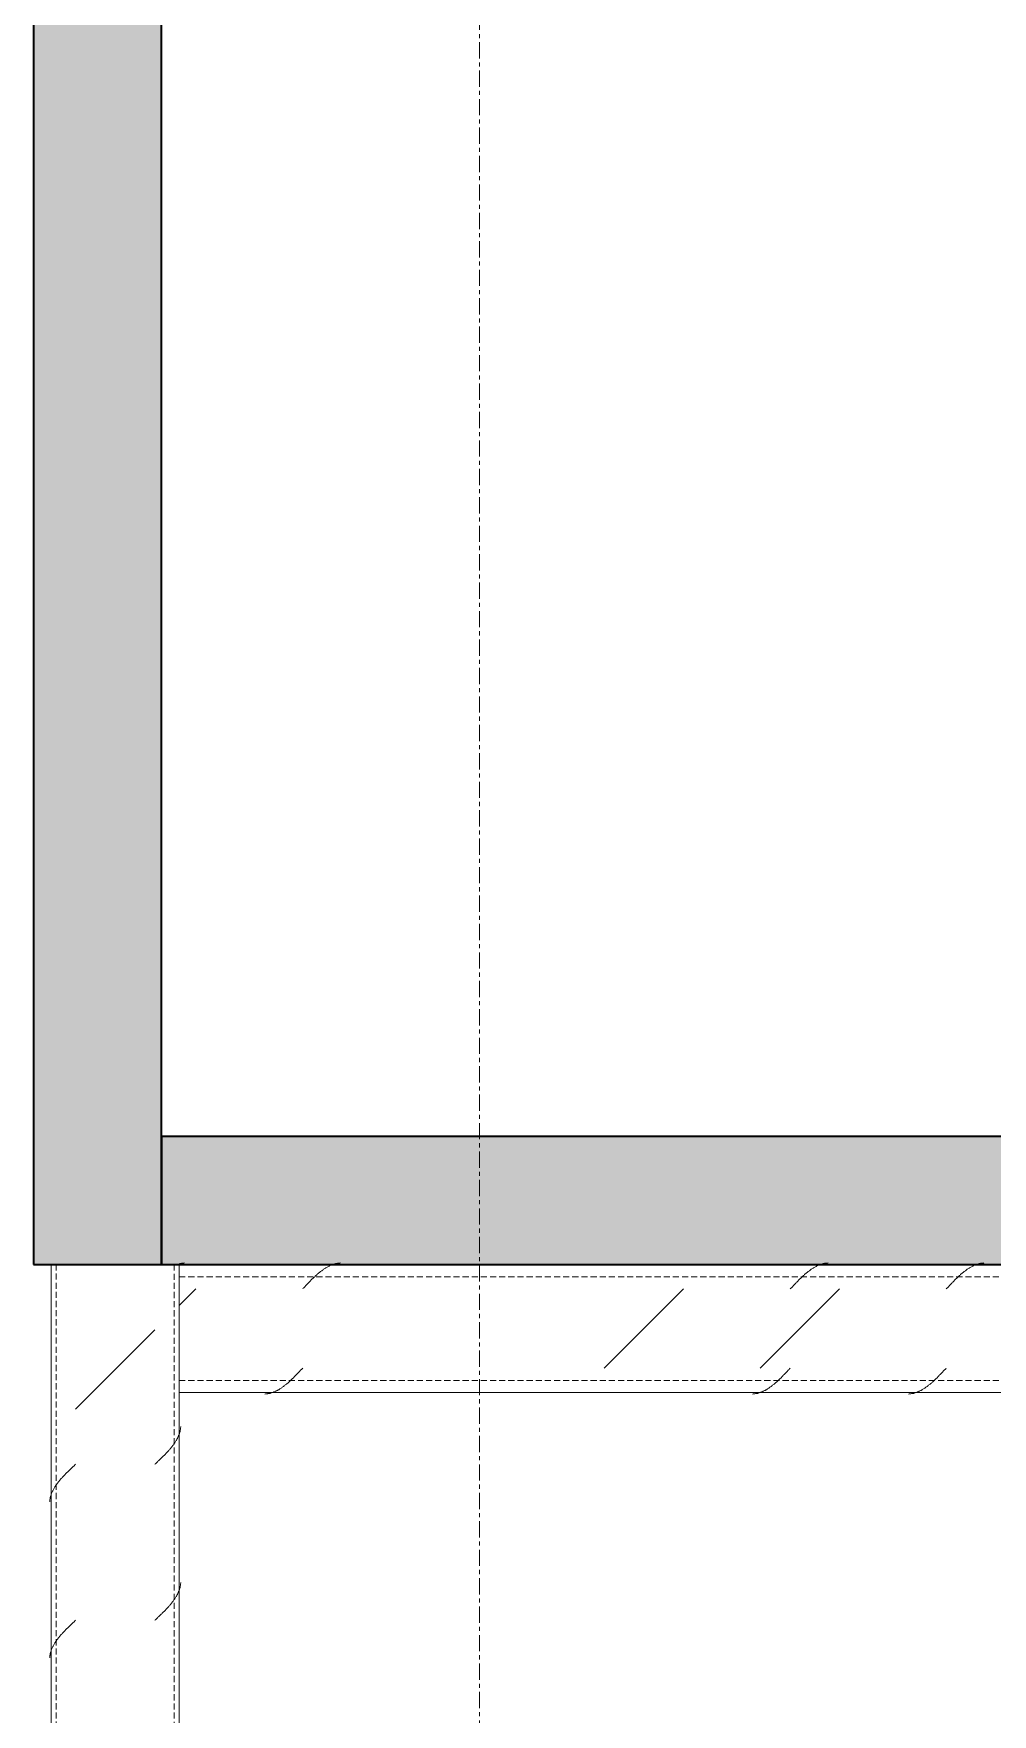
# Model space of a CAD drawing. Header units: centimetres. Extents: x -6111 to 13767, y -285 to 1600.
# Drawn here: x 10860 to 10934.9, y 480.4 to 611.7 of the extents above; entities that cross this region are included whole.
import ezdxf

# ---------------------------------------------------------------- set-up
doc = ezdxf.new("R2010")
doc.units = ezdxf.units.CM
doc.linetypes.add('Grid Line', pattern=[2.2225, 1.27, -0.3175, 0.3175, -0.3175])
doc.linetypes.add('Hidden', pattern=[0.714375, 0.47625, -0.238125])
for name, color, linetype, lineweight in [('A-FLOR', 7, 'Continuous', 9), ('A-FLOR-PATT', 7, 'Continuous', 35), ('A-WALL-PATT', 7, 'Continuous', 35), ('I-WALL', 7, 'Continuous', 9), ('S-BEAM', 7, 'Continuous', 9), ('S-COLS', 7, 'Continuous', 9), ('S-GRID', 7, 'Continuous', 9)]:
    doc.layers.add(name, color=color, linetype=linetype, lineweight=lineweight)
pattern_1 = [(45, (-314.542, 0), (-25.1447, 25.1447), []), (45, (-314.542, 38.1), (-25.1447, 25.1447), [])]

# ---------------------------------------------------------------- blocks, each defined once
blk = doc.blocks.new('PQ_RVR_ARQ-01_ZZ_ZZ_MO_T_A_rvt-4-Elevación Eje 5')
at = {"layer": 'A-FLOR-PATT', "lineweight": 9, "true_color": 0xeaeaea}
blk.add_hatch(color=254, dxfattribs=at).paths.add_polyline_path([(-2573.07, 515.53), (-2300.13, 515.53), (-2300.13, 525.53), (-2573.49, 525.53), (-2573.42, 515.53)])
at = {"layer": 'A-WALL-PATT', "lineweight": 9, "true_color": 0xeaeaea}
blk.add_hatch(color=254, dxfattribs=at).paths.add_polyline_path([(-2580.69, 515.53), (-2573.49, 515.53), (-2573.49, 779.04), (-2583.49, 779.04), (-2583.49, 515.53), (-2580.81, 515.53)])
at = {"layer": 'A-FLOR', "color": 254, "lineweight": 35, "true_color": 0xcccccc}
for p, q in [((-2300.13, 525.53), (-2573.49, 525.53)), ((-2573.49, 525.53), (-2573.49, 515.53)), ((-2573.49, 515.53), (-2300.13, 515.53))]:
    blk.add_line(p, q, dxfattribs=at)
at = {"layer": 'I-WALL', "color": 254, "lineweight": 35, "true_color": 0xcccccc}
for p, q in [((-2583.49, 779.04), (-2583.49, 515.53)), ((-2573.49, 515.53), (-2573.49, 779.04)), ((-2583.49, 515.53), (-2573.49, 515.53))]:
    blk.add_line(p, q, dxfattribs=at)
blk = doc.blocks.new('FP_113-Elevación Eje 5')
at = {"layer": 'S-COLS'}
for p, q in [((-2572.12, 515.13), (-2572.12, 515.53)), ((-2572.12, 0), (-2572.12, 505.93))]:
    blk.add_line(p, q, dxfattribs=at)
at = {"layer": 'S-COLS', "color": 9, "true_color": 0xc0c0c0}
for p, q in [((-2572.43, 501.65), (-2572.4, 501.7)), ((-2572.4, 501.7), (-2572.37, 501.75)), ((-2572.37, 501.75), (-2572.34, 501.79)), ((-2572.34, 501.79), (-2572.32, 501.84)), ((-2572.32, 501.84), (-2572.29, 501.89)), ((-2572.29, 501.89), (-2572.26, 501.93)), ((-2572.26, 501.93), (-2572.24, 501.98)), ((-2572.24, 501.98), (-2572.22, 502.03)), ((-2572.22, 502.03), (-2572.2, 502.07)), ((-2572.2, 502.07), (-2572.17, 502.12)), ((-2572.17, 502.12), (-2572.16, 502.17)), ((-2572.16, 502.17), (-2572.14, 502.21)), ((-2572.14, 502.21), (-2572.12, 502.26)), ((-2572.12, 502.26), (-2572.1, 502.31)), ((-2572.1, 502.31), (-2572.09, 502.35)), ((-2572.09, 502.35), (-2572.07, 502.4)), ((-2572.07, 502.4), (-2572.06, 502.45)), ((-2572.06, 502.45), (-2572.05, 502.49)), ((-2572.05, 502.49), (-2572.04, 502.54)), ((-2572.04, 502.54), (-2572.03, 502.59)), ((-2572.03, 502.59), (-2572.02, 502.63)), ((-2572.02, 502.68), (-2572.01, 502.73)), ((-2572.02, 502.63), (-2572.02, 502.68)), ((-2572.01, 502.77), (-2572, 502.82)), ((-2572.01, 502.73), (-2572.01, 502.77)), ((-2572, 502.82), (-2572, 502.87)), ((-2573.58, 500.34), (-2573.53, 500.39)), ((-2573.53, 500.39), (-2573.48, 500.44)), ((-2573.48, 500.44), (-2573.44, 500.48)), ((-2573.44, 500.48), (-2573.39, 500.53)), ((-2573.39, 500.53), (-2573.34, 500.58)), ((-2573.34, 500.58), (-2573.3, 500.62)), ((-2573.3, 500.62), (-2573.25, 500.67)), ((-2573.25, 500.67), (-2573.2, 500.72)), ((-2573.2, 500.72), (-2573.16, 500.76)), ((-2573.16, 500.76), (-2573.11, 500.81)), ((-2573.11, 500.81), (-2573.07, 500.86)), ((-2573.07, 500.86), (-2573.03, 500.9)), ((-2573.03, 500.9), (-2572.98, 500.95)), ((-2572.98, 500.95), (-2572.94, 501)), ((-2572.94, 501), (-2572.9, 501.04)), ((-2572.9, 501.04), (-2572.86, 501.09)), ((-2572.86, 501.09), (-2572.82, 501.14)), ((-2572.82, 501.14), (-2572.78, 501.18)), ((-2572.78, 501.18), (-2572.74, 501.23)), ((-2572.74, 501.23), (-2572.7, 501.28)), ((-2572.7, 501.28), (-2572.67, 501.32)), ((-2572.67, 501.32), (-2572.63, 501.37)), ((-2572.63, 501.37), (-2572.59, 501.42)), ((-2572.59, 501.42), (-2572.56, 501.47)), ((-2572.56, 501.47), (-2572.53, 501.51)), ((-2572.53, 501.51), (-2572.49, 501.56)), ((-2572.49, 501.56), (-2572.46, 501.61)), ((-2572.46, 501.61), (-2572.43, 501.65)), ((-2574.02, 499.92), (-2573.97, 499.97)), ((-2573.97, 499.97), (-2573.92, 500.02)), ((-2573.92, 500.02), (-2573.87, 500.06)), ((-2573.87, 500.06), (-2573.82, 500.11)), ((-2573.82, 500.11), (-2573.78, 500.16)), ((-2573.78, 500.16), (-2573.73, 500.2)), ((-2573.73, 500.2), (-2573.68, 500.25)), ((-2573.68, 500.25), (-2573.63, 500.3)), ((-2573.63, 500.3), (-2573.58, 500.34)), ((-2572.22, 489.84), (-2572.2, 489.88)), ((-2572.2, 489.88), (-2572.17, 489.93)), ((-2572.17, 489.93), (-2572.16, 489.98)), ((-2572.16, 489.98), (-2572.14, 490.02)), ((-2572.14, 490.02), (-2572.12, 490.07)), ((-2572.12, 490.07), (-2572.1, 490.12)), ((-2572.1, 490.12), (-2572.09, 490.16)), ((-2572.09, 490.16), (-2572.07, 490.21)), ((-2572.07, 490.21), (-2572.06, 490.26)), ((-2572.06, 490.26), (-2572.05, 490.3)), ((-2572.05, 490.3), (-2572.04, 490.35)), ((-2572.04, 490.35), (-2572.03, 490.4)), ((-2572.03, 490.4), (-2572.02, 490.44)), ((-2572.02, 490.49), (-2572.01, 490.54)), ((-2572.02, 490.44), (-2572.02, 490.49)), ((-2572.01, 490.58), (-2572, 490.63)), ((-2572.01, 490.54), (-2572.01, 490.58)), ((-2572, 490.63), (-2572, 490.68)), ((-2573.2, 488.53), (-2573.16, 488.57)), ((-2573.16, 488.57), (-2573.11, 488.62)), ((-2573.11, 488.62), (-2573.07, 488.67)), ((-2573.07, 488.67), (-2573.03, 488.71)), ((-2573.03, 488.71), (-2572.98, 488.76)), ((-2572.98, 488.76), (-2572.94, 488.81)), ((-2572.94, 488.81), (-2572.9, 488.85)), ((-2572.9, 488.85), (-2572.86, 488.9)), ((-2572.86, 488.9), (-2572.82, 488.95)), ((-2572.82, 488.95), (-2572.78, 489)), ((-2572.78, 489), (-2572.74, 489.04)), ((-2572.74, 489.04), (-2572.7, 489.09)), ((-2572.7, 489.09), (-2572.67, 489.14)), ((-2572.67, 489.14), (-2572.63, 489.18)), ((-2572.63, 489.18), (-2572.59, 489.23)), ((-2572.59, 489.23), (-2572.56, 489.28)), ((-2572.56, 489.28), (-2572.53, 489.32)), ((-2572.53, 489.32), (-2572.49, 489.37)), ((-2572.49, 489.37), (-2572.46, 489.42)), ((-2572.46, 489.42), (-2572.43, 489.46)), ((-2572.43, 489.46), (-2572.4, 489.51)), ((-2572.4, 489.51), (-2572.37, 489.56)), ((-2572.37, 489.56), (-2572.34, 489.6)), ((-2572.34, 489.6), (-2572.32, 489.65)), ((-2572.32, 489.65), (-2572.29, 489.7)), ((-2572.29, 489.7), (-2572.26, 489.74)), ((-2572.26, 489.74), (-2572.24, 489.79)), ((-2572.24, 489.79), (-2572.22, 489.84)), ((-2574.02, 487.73), (-2573.97, 487.78)), ((-2573.97, 487.78), (-2573.92, 487.83)), ((-2573.92, 487.83), (-2573.87, 487.87)), ((-2573.87, 487.87), (-2573.82, 487.92)), ((-2573.82, 487.92), (-2573.78, 487.97)), ((-2573.78, 487.97), (-2573.73, 488.01)), ((-2573.73, 488.01), (-2573.68, 488.06)), ((-2573.68, 488.06), (-2573.63, 488.11)), ((-2573.63, 488.11), (-2573.58, 488.15)), ((-2573.58, 488.15), (-2573.53, 488.2)), ((-2573.53, 488.2), (-2573.48, 488.25)), ((-2573.48, 488.25), (-2573.44, 488.29)), ((-2573.44, 488.29), (-2573.39, 488.34)), ((-2573.39, 488.34), (-2573.34, 488.39)), ((-2573.34, 488.39), (-2573.3, 488.43)), ((-2573.3, 488.43), (-2573.25, 488.48)), ((-2573.25, 488.48), (-2573.2, 488.53))]:
    blk.add_line(p, q, dxfattribs=at)
blk = doc.blocks.new('FP_114-Elevación Eje 5')
at = {"layer": 'S-COLS'}
blk.add_line((-2582.12, 515.53), (-2582.12, 0), dxfattribs=at)
at = {"layer": 'S-COLS', "color": 9, "true_color": 0xc0c0c0}
for p, q in [((-2581.12, 499.03), (-2581.08, 499.08)), ((-2581.08, 499.08), (-2581.03, 499.13)), ((-2581.03, 499.13), (-2580.99, 499.17)), ((-2580.99, 499.17), (-2580.94, 499.22)), ((-2580.94, 499.22), (-2580.89, 499.27)), ((-2580.89, 499.27), (-2580.85, 499.31)), ((-2580.85, 499.31), (-2580.8, 499.36)), ((-2580.8, 499.36), (-2580.75, 499.41)), ((-2580.75, 499.41), (-2580.7, 499.45)), ((-2580.7, 499.45), (-2580.66, 499.5)), ((-2580.66, 499.5), (-2580.61, 499.55)), ((-2580.61, 499.55), (-2580.56, 499.59)), ((-2580.56, 499.59), (-2580.51, 499.64)), ((-2580.51, 499.64), (-2580.46, 499.69)), ((-2580.46, 499.69), (-2580.41, 499.74)), ((-2580.41, 499.74), (-2580.36, 499.78)), ((-2580.36, 499.78), (-2580.31, 499.83)), ((-2580.31, 499.83), (-2580.26, 499.88)), ((-2580.26, 499.88), (-2580.21, 499.92)), ((-2582.06, 497.72), (-2582.04, 497.77)), ((-2582.04, 497.77), (-2582.02, 497.82)), ((-2582.02, 497.82), (-2582, 497.86)), ((-2582, 497.86), (-2581.97, 497.91)), ((-2581.97, 497.91), (-2581.95, 497.96)), ((-2581.95, 497.96), (-2581.92, 498.01)), ((-2581.92, 498.01), (-2581.89, 498.05)), ((-2581.89, 498.05), (-2581.87, 498.1)), ((-2581.87, 498.1), (-2581.84, 498.15)), ((-2581.84, 498.15), (-2581.81, 498.19)), ((-2581.81, 498.19), (-2581.78, 498.24)), ((-2581.78, 498.24), (-2581.74, 498.29)), ((-2581.74, 498.29), (-2581.71, 498.33)), ((-2581.71, 498.33), (-2581.68, 498.38)), ((-2581.68, 498.38), (-2581.64, 498.43)), ((-2581.64, 498.43), (-2581.61, 498.47)), ((-2581.61, 498.47), (-2581.57, 498.52)), ((-2581.57, 498.52), (-2581.53, 498.57)), ((-2581.53, 498.57), (-2581.5, 498.61)), ((-2581.5, 498.61), (-2581.46, 498.66)), ((-2581.46, 498.66), (-2581.42, 498.71)), ((-2581.42, 498.71), (-2581.38, 498.75)), ((-2581.38, 498.75), (-2581.34, 498.8)), ((-2581.34, 498.8), (-2581.29, 498.85)), ((-2581.29, 498.85), (-2581.25, 498.89)), ((-2581.25, 498.89), (-2581.21, 498.94)), ((-2581.21, 498.94), (-2581.17, 498.99)), ((-2581.17, 498.99), (-2581.12, 499.03)), ((-2582.23, 497.07), (-2582.22, 497.12)), ((-2582.23, 497.02), (-2582.23, 497.07)), ((-2582.23, 496.98), (-2582.23, 497.02)), ((-2582.22, 497.16), (-2582.21, 497.21)), ((-2582.22, 497.12), (-2582.22, 497.16)), ((-2582.21, 497.21), (-2582.2, 497.26)), ((-2582.2, 497.3), (-2582.19, 497.35)), ((-2582.2, 497.26), (-2582.2, 497.3)), ((-2582.19, 497.35), (-2582.17, 497.4)), ((-2582.17, 497.4), (-2582.16, 497.44)), ((-2582.16, 497.44), (-2582.15, 497.49)), ((-2582.15, 497.49), (-2582.13, 497.54)), ((-2582.13, 497.54), (-2582.12, 497.58)), ((-2582.12, 497.58), (-2582.1, 497.63)), ((-2582.1, 497.63), (-2582.08, 497.68)), ((-2582.08, 497.68), (-2582.06, 497.72)), ((-2580.75, 487.22), (-2580.7, 487.27)), ((-2580.7, 487.27), (-2580.66, 487.31)), ((-2580.66, 487.31), (-2580.61, 487.36)), ((-2580.61, 487.36), (-2580.56, 487.41)), ((-2580.56, 487.41), (-2580.51, 487.45)), ((-2580.51, 487.45), (-2580.46, 487.5)), ((-2580.46, 487.5), (-2580.41, 487.55)), ((-2580.41, 487.55), (-2580.36, 487.59)), ((-2580.36, 487.59), (-2580.31, 487.64)), ((-2580.31, 487.64), (-2580.26, 487.69)), ((-2580.26, 487.69), (-2580.21, 487.73)), ((-2581.89, 485.86), (-2581.87, 485.91)), ((-2581.87, 485.91), (-2581.84, 485.96)), ((-2581.84, 485.96), (-2581.81, 486)), ((-2581.81, 486), (-2581.78, 486.05)), ((-2581.78, 486.05), (-2581.74, 486.1)), ((-2581.74, 486.1), (-2581.71, 486.14)), ((-2581.71, 486.14), (-2581.68, 486.19)), ((-2581.68, 486.19), (-2581.64, 486.24)), ((-2581.64, 486.24), (-2581.61, 486.28)), ((-2581.61, 486.28), (-2581.57, 486.33)), ((-2581.57, 486.33), (-2581.53, 486.38)), ((-2581.53, 486.38), (-2581.5, 486.42)), ((-2581.5, 486.42), (-2581.46, 486.47)), ((-2581.46, 486.47), (-2581.42, 486.52)), ((-2581.42, 486.52), (-2581.38, 486.56)), ((-2581.38, 486.56), (-2581.34, 486.61)), ((-2581.34, 486.61), (-2581.29, 486.66)), ((-2581.29, 486.66), (-2581.25, 486.7)), ((-2581.25, 486.7), (-2581.21, 486.75)), ((-2581.21, 486.75), (-2581.17, 486.8)), ((-2581.17, 486.8), (-2581.12, 486.84)), ((-2581.12, 486.84), (-2581.08, 486.89)), ((-2581.08, 486.89), (-2581.03, 486.94)), ((-2581.03, 486.94), (-2580.99, 486.98)), ((-2580.99, 486.98), (-2580.94, 487.03)), ((-2580.94, 487.03), (-2580.89, 487.08)), ((-2580.89, 487.08), (-2580.85, 487.12)), ((-2580.85, 487.12), (-2580.8, 487.17)), ((-2580.8, 487.17), (-2580.75, 487.22)), ((-2582.23, 484.88), (-2582.22, 484.93)), ((-2582.23, 484.83), (-2582.23, 484.88)), ((-2582.23, 484.79), (-2582.23, 484.83)), ((-2582.22, 484.97), (-2582.21, 485.02)), ((-2582.22, 484.93), (-2582.22, 484.97)), ((-2582.21, 485.02), (-2582.2, 485.07)), ((-2582.2, 485.11), (-2582.19, 485.16)), ((-2582.2, 485.07), (-2582.2, 485.11)), ((-2582.19, 485.16), (-2582.17, 485.21)), ((-2582.17, 485.21), (-2582.16, 485.25)), ((-2582.16, 485.25), (-2582.15, 485.3)), ((-2582.15, 485.3), (-2582.13, 485.35)), ((-2582.13, 485.35), (-2582.12, 485.39)), ((-2582.12, 485.39), (-2582.1, 485.44)), ((-2582.1, 485.44), (-2582.08, 485.49)), ((-2582.08, 485.49), (-2582.06, 485.54)), ((-2582.06, 485.54), (-2582.04, 485.58)), ((-2582.04, 485.58), (-2582.02, 485.63)), ((-2582.02, 485.63), (-2582, 485.68)), ((-2582, 485.68), (-2581.97, 485.72)), ((-2581.97, 485.72), (-2581.95, 485.77)), ((-2581.95, 485.77), (-2581.92, 485.82)), ((-2581.92, 485.82), (-2581.89, 485.86))]:
    blk.add_line(p, q, dxfattribs=at)
blk = doc.blocks.new('HSS Rectangular-Column - 100 x 100 mm-1468480-Elevación Eje 5')
at = {"layer": 'S-COLS', "true_color": 0xc0c0c0}
h = blk.add_hatch(dxfattribs=at)
h.set_pattern_fill('FP_38', color=9, style=0, pattern_type=2)
h.set_pattern_definition(pattern_1)
h.paths.add_polyline_path([(-2574.02, 0), (-2574.02, 515.53), (-2580.21, 515.53), (-2580.21, 0)])
at = {"layer": 'S-COLS'}
for p, q in [((-2582.12, 515.53), (-2580.21, 515.53)), ((-2574.02, 515.53), (-2580.21, 515.53)), ((-2574.02, 515.53), (-2572.12, 515.53))]:
    blk.add_line(p, q, dxfattribs=at)
at = {"layer": 'S-COLS', "linetype": 'Hidden'}
for p, q in [((-2581.72, 0), (-2581.72, 515.53)), ((-2572.52, 515.53), (-2572.52, 0))]:
    blk.add_line(p, q, dxfattribs=at)
at = {"layer": 'S-COLS'}
for name in ['FP_114-Elevación Eje 5', 'FP_113-Elevación Eje 5']:
    blk.add_blockref(name, (0, 0), dxfattribs=at)
blk = doc.blocks.new('FP_116-Elevación Eje 5')
at = {"layer": 'S-BEAM', "color": 9, "true_color": 0xc0c0c0}
for p, q in [((-2572.12, 515.59), (-2572.07, 515.6)), ((-2572.07, 515.6), (-2572.03, 515.61)), ((-2572.03, 515.61), (-2571.98, 515.62)), ((-2571.98, 515.62), (-2571.94, 515.63)), ((-2571.94, 515.63), (-2571.89, 515.63)), ((-2571.89, 515.63), (-2571.85, 515.64)), ((-2571.85, 515.64), (-2571.8, 515.64)), ((-2571.8, 515.64), (-2571.76, 515.64)), ((-2571.76, 515.64), (-2571.71, 515.65)), ((-2561.3, 514.79), (-2561.25, 514.83)), ((-2561.25, 514.83), (-2561.21, 514.87)), ((-2561.21, 514.87), (-2561.16, 514.91)), ((-2561.16, 514.91), (-2561.11, 514.95)), ((-2561.11, 514.95), (-2561.07, 514.98)), ((-2561.07, 514.98), (-2561.02, 515.02)), ((-2561.02, 515.02), (-2560.97, 515.05)), ((-2560.97, 515.05), (-2560.93, 515.09)), ((-2560.93, 515.09), (-2560.88, 515.12)), ((-2560.88, 515.12), (-2560.83, 515.16)), ((-2560.83, 515.16), (-2560.79, 515.19)), ((-2560.79, 515.19), (-2560.74, 515.22)), ((-2560.74, 515.22), (-2560.69, 515.25)), ((-2560.69, 515.25), (-2560.65, 515.28)), ((-2560.65, 515.28), (-2560.6, 515.31)), ((-2560.6, 515.31), (-2560.55, 515.33)), ((-2560.55, 515.33), (-2560.51, 515.36)), ((-2560.51, 515.36), (-2560.46, 515.38)), ((-2560.46, 515.38), (-2560.41, 515.41)), ((-2560.41, 515.41), (-2560.37, 515.43)), ((-2560.37, 515.43), (-2560.32, 515.45)), ((-2560.32, 515.45), (-2560.27, 515.47)), ((-2560.27, 515.47), (-2560.23, 515.49)), ((-2560.23, 515.49), (-2560.18, 515.51)), ((-2560.18, 515.51), (-2560.13, 515.53)), ((-2560.13, 515.53), (-2560.09, 515.54)), ((-2560.09, 515.54), (-2560.04, 515.56)), ((-2560.04, 515.56), (-2559.99, 515.57)), ((-2559.99, 515.57), (-2559.95, 515.59)), ((-2559.95, 515.59), (-2559.9, 515.6)), ((-2559.9, 515.6), (-2559.85, 515.61)), ((-2559.85, 515.61), (-2559.81, 515.62)), ((-2559.81, 515.62), (-2559.76, 515.63)), ((-2559.76, 515.63), (-2559.71, 515.63)), ((-2559.71, 515.63), (-2559.66, 515.64)), ((-2559.66, 515.64), (-2559.62, 515.64)), ((-2559.62, 515.64), (-2559.57, 515.64)), ((-2559.57, 515.64), (-2559.52, 515.65)), ((-2523.2, 514.79), (-2523.15, 514.83)), ((-2523.15, 514.83), (-2523.11, 514.87)), ((-2523.11, 514.87), (-2523.06, 514.91)), ((-2523.06, 514.91), (-2523.01, 514.95)), ((-2523.01, 514.95), (-2522.97, 514.98)), ((-2522.97, 514.98), (-2522.92, 515.02)), ((-2522.92, 515.02), (-2522.87, 515.05)), ((-2522.87, 515.05), (-2522.83, 515.09)), ((-2522.83, 515.09), (-2522.78, 515.12)), ((-2522.78, 515.12), (-2522.73, 515.16)), ((-2522.73, 515.16), (-2522.69, 515.19)), ((-2522.69, 515.19), (-2522.64, 515.22)), ((-2522.64, 515.22), (-2522.59, 515.25)), ((-2522.59, 515.25), (-2522.55, 515.28)), ((-2522.55, 515.28), (-2522.5, 515.31)), ((-2522.5, 515.31), (-2522.45, 515.33)), ((-2522.45, 515.33), (-2522.41, 515.36)), ((-2522.41, 515.36), (-2522.36, 515.38)), ((-2522.36, 515.38), (-2522.31, 515.41)), ((-2522.31, 515.41), (-2522.27, 515.43)), ((-2522.27, 515.43), (-2522.22, 515.45)), ((-2522.22, 515.45), (-2522.17, 515.47)), ((-2522.17, 515.47), (-2522.13, 515.49)), ((-2522.13, 515.49), (-2522.08, 515.51)), ((-2522.08, 515.51), (-2522.03, 515.53)), ((-2522.03, 515.53), (-2521.99, 515.54)), ((-2521.99, 515.54), (-2521.94, 515.56)), ((-2521.94, 515.56), (-2521.89, 515.57)), ((-2521.89, 515.57), (-2521.85, 515.59)), ((-2521.85, 515.59), (-2521.8, 515.6)), ((-2521.8, 515.6), (-2521.75, 515.61)), ((-2521.75, 515.61), (-2521.71, 515.62)), ((-2521.71, 515.62), (-2521.66, 515.63)), ((-2521.66, 515.63), (-2521.61, 515.63)), ((-2521.61, 515.63), (-2521.56, 515.64)), ((-2521.56, 515.64), (-2521.52, 515.64)), ((-2521.52, 515.64), (-2521.47, 515.64)), ((-2521.47, 515.64), (-2521.42, 515.65)), ((-2511.01, 514.79), (-2510.97, 514.83)), ((-2510.97, 514.83), (-2510.92, 514.87)), ((-2510.92, 514.87), (-2510.87, 514.91)), ((-2510.87, 514.91), (-2510.82, 514.95)), ((-2510.82, 514.95), (-2510.78, 514.98)), ((-2510.78, 514.98), (-2510.73, 515.02)), ((-2510.73, 515.02), (-2510.68, 515.05)), ((-2510.68, 515.05), (-2510.64, 515.09)), ((-2510.64, 515.09), (-2510.59, 515.12)), ((-2510.59, 515.12), (-2510.54, 515.16)), ((-2510.54, 515.16), (-2510.5, 515.19)), ((-2510.5, 515.19), (-2510.45, 515.22)), ((-2510.45, 515.22), (-2510.4, 515.25)), ((-2510.4, 515.25), (-2510.36, 515.28)), ((-2510.36, 515.28), (-2510.31, 515.31)), ((-2510.31, 515.31), (-2510.26, 515.33)), ((-2510.26, 515.33), (-2510.22, 515.36)), ((-2510.22, 515.36), (-2510.17, 515.38)), ((-2510.17, 515.38), (-2510.12, 515.41)), ((-2510.12, 515.41), (-2510.08, 515.43)), ((-2510.08, 515.43), (-2510.03, 515.45)), ((-2510.03, 515.45), (-2509.98, 515.47)), ((-2509.98, 515.47), (-2509.94, 515.49)), ((-2509.94, 515.49), (-2509.89, 515.51)), ((-2509.89, 515.51), (-2509.84, 515.53)), ((-2509.84, 515.53), (-2509.8, 515.54)), ((-2509.8, 515.54), (-2509.75, 515.56)), ((-2509.75, 515.56), (-2509.7, 515.57)), ((-2509.7, 515.57), (-2509.66, 515.59)), ((-2509.66, 515.59), (-2509.61, 515.6)), ((-2509.61, 515.6), (-2509.56, 515.61)), ((-2509.56, 515.61), (-2509.52, 515.62)), ((-2509.52, 515.62), (-2509.47, 515.63)), ((-2509.47, 515.63), (-2509.42, 515.63)), ((-2509.42, 515.63), (-2509.38, 515.64)), ((-2509.38, 515.64), (-2509.33, 515.64)), ((-2509.33, 515.64), (-2509.28, 515.64)), ((-2509.28, 515.64), (-2509.24, 515.65)), ((-2562.47, 513.63), (-2562.42, 513.68)), ((-2562.42, 513.68), (-2562.38, 513.72)), ((-2562.38, 513.72), (-2562.33, 513.77)), ((-2562.33, 513.77), (-2562.28, 513.82)), ((-2562.28, 513.82), (-2562.24, 513.87)), ((-2562.24, 513.87), (-2562.19, 513.92)), ((-2562.19, 513.92), (-2562.14, 513.97)), ((-2562.14, 513.97), (-2562.1, 514.02)), ((-2562.1, 514.02), (-2562.05, 514.07)), ((-2562.05, 514.07), (-2562, 514.12)), ((-2562, 514.12), (-2561.96, 514.16)), ((-2561.96, 514.16), (-2561.91, 514.21)), ((-2561.91, 514.21), (-2561.86, 514.26)), ((-2561.86, 514.26), (-2561.82, 514.31)), ((-2561.82, 514.31), (-2561.77, 514.35)), ((-2561.77, 514.35), (-2561.72, 514.4)), ((-2561.72, 514.4), (-2561.68, 514.44)), ((-2561.68, 514.44), (-2561.63, 514.49)), ((-2561.63, 514.49), (-2561.58, 514.53)), ((-2561.58, 514.53), (-2561.53, 514.58)), ((-2561.53, 514.58), (-2561.49, 514.62)), ((-2561.49, 514.62), (-2561.44, 514.66)), ((-2561.44, 514.66), (-2561.39, 514.71)), ((-2561.39, 514.71), (-2561.35, 514.75)), ((-2561.35, 514.75), (-2561.3, 514.79)), ((-2524.37, 513.63), (-2524.32, 513.68)), ((-2524.32, 513.68), (-2524.28, 513.72)), ((-2524.28, 513.72), (-2524.23, 513.77)), ((-2524.23, 513.77), (-2524.18, 513.82)), ((-2524.18, 513.82), (-2524.14, 513.87)), ((-2524.14, 513.87), (-2524.09, 513.92)), ((-2524.09, 513.92), (-2524.04, 513.97)), ((-2524.04, 513.97), (-2524, 514.02)), ((-2524, 514.02), (-2523.95, 514.07)), ((-2523.95, 514.07), (-2523.9, 514.12)), ((-2523.9, 514.12), (-2523.86, 514.16)), ((-2523.86, 514.16), (-2523.81, 514.21)), ((-2523.81, 514.21), (-2523.76, 514.26)), ((-2523.76, 514.26), (-2523.72, 514.31)), ((-2523.72, 514.31), (-2523.67, 514.35)), ((-2523.67, 514.35), (-2523.62, 514.4)), ((-2523.62, 514.4), (-2523.58, 514.44)), ((-2523.58, 514.44), (-2523.53, 514.49)), ((-2523.53, 514.49), (-2523.48, 514.53)), ((-2523.48, 514.53), (-2523.43, 514.58)), ((-2523.43, 514.58), (-2523.39, 514.62)), ((-2523.39, 514.62), (-2523.34, 514.66)), ((-2523.34, 514.66), (-2523.29, 514.71)), ((-2523.29, 514.71), (-2523.25, 514.75)), ((-2523.25, 514.75), (-2523.2, 514.79)), ((-2512.18, 513.63), (-2512.13, 513.68)), ((-2512.13, 513.68), (-2512.09, 513.72)), ((-2512.09, 513.72), (-2512.04, 513.77)), ((-2512.04, 513.77), (-2511.99, 513.82)), ((-2511.99, 513.82), (-2511.95, 513.87)), ((-2511.95, 513.87), (-2511.9, 513.92)), ((-2511.9, 513.92), (-2511.85, 513.97)), ((-2511.85, 513.97), (-2511.81, 514.02)), ((-2511.81, 514.02), (-2511.76, 514.07)), ((-2511.76, 514.07), (-2511.71, 514.12)), ((-2511.71, 514.12), (-2511.67, 514.16)), ((-2511.67, 514.16), (-2511.62, 514.21)), ((-2511.62, 514.21), (-2511.57, 514.26)), ((-2511.57, 514.26), (-2511.53, 514.31)), ((-2511.53, 514.31), (-2511.48, 514.35)), ((-2511.48, 514.35), (-2511.43, 514.4)), ((-2511.43, 514.4), (-2511.39, 514.44)), ((-2511.39, 514.44), (-2511.34, 514.49)), ((-2511.34, 514.49), (-2511.29, 514.53)), ((-2511.29, 514.53), (-2511.25, 514.58)), ((-2511.25, 514.58), (-2511.2, 514.62)), ((-2511.2, 514.62), (-2511.15, 514.66)), ((-2511.15, 514.66), (-2511.11, 514.71)), ((-2511.11, 514.71), (-2511.06, 514.75)), ((-2511.06, 514.75), (-2511.01, 514.79))]:
    blk.add_line(p, q, dxfattribs=at)
at = {"layer": 'S-BEAM'}
blk.add_line((-2302.2, 515.53), (-2572.12, 515.53), dxfattribs=at)
blk = doc.blocks.new('FP_117-Elevación Eje 5')
at = {"layer": 'S-BEAM', "color": 9, "true_color": 0xc0c0c0}
for p, q in [((-2562.99, 506.9), (-2562.94, 506.94)), ((-2562.94, 506.94), (-2562.89, 506.99)), ((-2562.89, 506.99), (-2562.85, 507.04)), ((-2562.85, 507.04), (-2562.8, 507.09)), ((-2562.8, 507.09), (-2562.75, 507.14)), ((-2562.75, 507.14), (-2562.7, 507.19)), ((-2562.7, 507.19), (-2562.66, 507.24)), ((-2562.66, 507.24), (-2562.61, 507.29)), ((-2562.61, 507.29), (-2562.56, 507.34)), ((-2562.56, 507.34), (-2562.52, 507.39)), ((-2562.52, 507.39), (-2562.47, 507.44)), ((-2524.89, 506.9), (-2524.84, 506.94)), ((-2524.84, 506.94), (-2524.79, 506.99)), ((-2524.79, 506.99), (-2524.75, 507.04)), ((-2524.75, 507.04), (-2524.7, 507.09)), ((-2524.7, 507.09), (-2524.65, 507.14)), ((-2524.65, 507.14), (-2524.6, 507.19)), ((-2524.6, 507.19), (-2524.56, 507.24)), ((-2524.56, 507.24), (-2524.51, 507.29)), ((-2524.51, 507.29), (-2524.46, 507.34)), ((-2524.46, 507.34), (-2524.42, 507.39)), ((-2524.42, 507.39), (-2524.37, 507.44)), ((-2512.7, 506.9), (-2512.65, 506.94)), ((-2512.65, 506.94), (-2512.6, 506.99)), ((-2512.6, 506.99), (-2512.56, 507.04)), ((-2512.56, 507.04), (-2512.51, 507.09)), ((-2512.51, 507.09), (-2512.46, 507.14)), ((-2512.46, 507.14), (-2512.42, 507.19)), ((-2512.42, 507.19), (-2512.37, 507.24)), ((-2512.37, 507.24), (-2512.32, 507.29)), ((-2512.32, 507.29), (-2512.28, 507.34)), ((-2512.28, 507.34), (-2512.23, 507.39)), ((-2512.23, 507.39), (-2512.18, 507.44)), ((-2564.67, 505.59), (-2564.62, 505.61)), ((-2564.62, 505.61), (-2564.58, 505.63)), ((-2564.58, 505.63), (-2564.53, 505.65)), ((-2564.53, 505.65), (-2564.48, 505.68)), ((-2564.48, 505.68), (-2564.43, 505.7)), ((-2564.43, 505.7), (-2564.39, 505.73)), ((-2564.39, 505.73), (-2564.34, 505.75)), ((-2564.34, 505.75), (-2564.29, 505.78)), ((-2564.29, 505.78), (-2564.25, 505.81)), ((-2564.25, 505.81), (-2564.2, 505.84)), ((-2564.2, 505.84), (-2564.15, 505.87)), ((-2564.15, 505.87), (-2564.11, 505.9)), ((-2564.11, 505.9), (-2564.06, 505.94)), ((-2564.06, 505.94), (-2564.01, 505.97)), ((-2564.01, 505.97), (-2563.97, 506.01)), ((-2563.97, 506.01), (-2563.92, 506.04)), ((-2563.92, 506.04), (-2563.87, 506.08)), ((-2563.87, 506.08), (-2563.83, 506.12)), ((-2563.83, 506.12), (-2563.78, 506.15)), ((-2563.78, 506.15), (-2563.73, 506.19)), ((-2563.73, 506.19), (-2563.69, 506.23)), ((-2563.69, 506.23), (-2563.64, 506.27)), ((-2563.64, 506.27), (-2563.59, 506.31)), ((-2563.59, 506.31), (-2563.55, 506.35)), ((-2563.55, 506.35), (-2563.5, 506.4)), ((-2563.5, 506.4), (-2563.45, 506.44)), ((-2563.45, 506.44), (-2563.41, 506.48)), ((-2563.41, 506.48), (-2563.36, 506.53)), ((-2563.36, 506.53), (-2563.31, 506.57)), ((-2563.31, 506.57), (-2563.27, 506.62)), ((-2563.27, 506.62), (-2563.22, 506.66)), ((-2563.22, 506.66), (-2563.17, 506.71)), ((-2563.17, 506.71), (-2563.13, 506.75)), ((-2563.13, 506.75), (-2563.08, 506.8)), ((-2563.08, 506.8), (-2563.03, 506.85)), ((-2563.03, 506.85), (-2562.99, 506.9)), ((-2526.57, 505.59), (-2526.52, 505.61)), ((-2526.52, 505.61), (-2526.48, 505.63)), ((-2526.48, 505.63), (-2526.43, 505.65)), ((-2526.43, 505.65), (-2526.38, 505.68)), ((-2526.38, 505.68), (-2526.33, 505.7)), ((-2526.33, 505.7), (-2526.29, 505.73)), ((-2526.29, 505.73), (-2526.24, 505.75)), ((-2526.24, 505.75), (-2526.19, 505.78)), ((-2526.19, 505.78), (-2526.15, 505.81)), ((-2526.15, 505.81), (-2526.1, 505.84)), ((-2526.1, 505.84), (-2526.05, 505.87)), ((-2526.05, 505.87), (-2526.01, 505.9)), ((-2526.01, 505.9), (-2525.96, 505.94)), ((-2525.96, 505.94), (-2525.91, 505.97)), ((-2525.91, 505.97), (-2525.87, 506.01)), ((-2525.87, 506.01), (-2525.82, 506.04)), ((-2525.82, 506.04), (-2525.77, 506.08)), ((-2525.77, 506.08), (-2525.73, 506.12)), ((-2525.73, 506.12), (-2525.68, 506.15)), ((-2525.68, 506.15), (-2525.63, 506.19)), ((-2525.63, 506.19), (-2525.59, 506.23)), ((-2525.59, 506.23), (-2525.54, 506.27)), ((-2525.54, 506.27), (-2525.49, 506.31)), ((-2525.49, 506.31), (-2525.45, 506.35)), ((-2525.45, 506.35), (-2525.4, 506.4)), ((-2525.4, 506.4), (-2525.35, 506.44)), ((-2525.35, 506.44), (-2525.31, 506.48)), ((-2525.31, 506.48), (-2525.26, 506.53)), ((-2525.26, 506.53), (-2525.21, 506.57)), ((-2525.21, 506.57), (-2525.17, 506.62)), ((-2525.17, 506.62), (-2525.12, 506.66)), ((-2525.12, 506.66), (-2525.07, 506.71)), ((-2525.07, 506.71), (-2525.03, 506.75)), ((-2525.03, 506.75), (-2524.98, 506.8)), ((-2524.98, 506.8), (-2524.93, 506.85)), ((-2524.93, 506.85), (-2524.89, 506.9)), ((-2514.38, 505.59), (-2514.33, 505.61)), ((-2514.33, 505.61), (-2514.29, 505.63)), ((-2514.29, 505.63), (-2514.24, 505.65)), ((-2514.24, 505.65), (-2514.19, 505.68)), ((-2514.19, 505.68), (-2514.15, 505.7)), ((-2514.15, 505.7), (-2514.1, 505.73)), ((-2514.1, 505.73), (-2514.05, 505.75)), ((-2514.05, 505.75), (-2514.01, 505.78)), ((-2514.01, 505.78), (-2513.96, 505.81)), ((-2513.96, 505.81), (-2513.91, 505.84)), ((-2513.91, 505.84), (-2513.86, 505.87)), ((-2513.86, 505.87), (-2513.82, 505.9)), ((-2513.82, 505.9), (-2513.77, 505.94)), ((-2513.77, 505.94), (-2513.72, 505.97)), ((-2513.72, 505.97), (-2513.68, 506.01)), ((-2513.68, 506.01), (-2513.63, 506.04)), ((-2513.63, 506.04), (-2513.58, 506.08)), ((-2513.58, 506.08), (-2513.54, 506.12)), ((-2513.54, 506.12), (-2513.49, 506.15)), ((-2513.49, 506.15), (-2513.44, 506.19)), ((-2513.44, 506.19), (-2513.4, 506.23)), ((-2513.4, 506.23), (-2513.35, 506.27)), ((-2513.35, 506.27), (-2513.3, 506.31)), ((-2513.3, 506.31), (-2513.26, 506.35)), ((-2513.26, 506.35), (-2513.21, 506.4)), ((-2513.21, 506.4), (-2513.16, 506.44)), ((-2513.16, 506.44), (-2513.12, 506.48)), ((-2513.12, 506.48), (-2513.07, 506.53)), ((-2513.07, 506.53), (-2513.02, 506.57)), ((-2513.02, 506.57), (-2512.98, 506.62)), ((-2512.98, 506.62), (-2512.93, 506.66)), ((-2512.93, 506.66), (-2512.88, 506.71)), ((-2512.88, 506.71), (-2512.84, 506.75)), ((-2512.84, 506.75), (-2512.79, 506.8)), ((-2512.79, 506.8), (-2512.74, 506.85)), ((-2512.74, 506.85), (-2512.7, 506.9)), ((-2565.42, 505.41), (-2565.37, 505.42)), ((-2565.37, 505.42), (-2565.32, 505.42)), ((-2565.32, 505.42), (-2565.28, 505.42)), ((-2565.28, 505.42), (-2565.23, 505.43)), ((-2565.23, 505.43), (-2565.18, 505.44)), ((-2565.18, 505.44), (-2565.14, 505.44)), ((-2565.14, 505.44), (-2565.09, 505.45)), ((-2565.09, 505.45), (-2565.04, 505.46)), ((-2565.04, 505.46), (-2565, 505.47)), ((-2565, 505.47), (-2564.95, 505.49)), ((-2564.95, 505.49), (-2564.9, 505.5)), ((-2564.9, 505.5), (-2564.86, 505.52)), ((-2564.86, 505.52), (-2564.81, 505.53)), ((-2564.81, 505.53), (-2564.76, 505.55)), ((-2564.76, 505.55), (-2564.72, 505.57)), ((-2564.72, 505.57), (-2564.67, 505.59)), ((-2527.32, 505.41), (-2527.27, 505.42)), ((-2527.27, 505.42), (-2527.22, 505.42)), ((-2527.22, 505.42), (-2527.18, 505.42)), ((-2527.18, 505.42), (-2527.13, 505.43)), ((-2527.13, 505.43), (-2527.08, 505.44)), ((-2527.08, 505.44), (-2527.04, 505.44)), ((-2527.04, 505.44), (-2526.99, 505.45)), ((-2526.99, 505.45), (-2526.94, 505.46)), ((-2526.94, 505.46), (-2526.9, 505.47)), ((-2526.9, 505.47), (-2526.85, 505.49)), ((-2526.85, 505.49), (-2526.8, 505.5)), ((-2526.8, 505.5), (-2526.76, 505.52)), ((-2526.76, 505.52), (-2526.71, 505.53)), ((-2526.71, 505.53), (-2526.66, 505.55)), ((-2526.66, 505.55), (-2526.62, 505.57)), ((-2526.62, 505.57), (-2526.57, 505.59)), ((-2515.13, 505.41), (-2515.08, 505.42)), ((-2515.08, 505.42), (-2515.03, 505.42)), ((-2515.03, 505.42), (-2514.99, 505.42)), ((-2514.99, 505.42), (-2514.94, 505.43)), ((-2514.94, 505.43), (-2514.89, 505.44)), ((-2514.89, 505.44), (-2514.85, 505.44)), ((-2514.85, 505.44), (-2514.8, 505.45)), ((-2514.8, 505.45), (-2514.75, 505.46)), ((-2514.75, 505.46), (-2514.71, 505.47)), ((-2514.71, 505.47), (-2514.66, 505.49)), ((-2514.66, 505.49), (-2514.61, 505.5)), ((-2514.61, 505.5), (-2514.57, 505.52)), ((-2514.57, 505.52), (-2514.52, 505.53)), ((-2514.52, 505.53), (-2514.47, 505.55)), ((-2514.47, 505.55), (-2514.43, 505.57)), ((-2514.43, 505.57), (-2514.38, 505.59))]:
    blk.add_line(p, q, dxfattribs=at)
at = {"layer": 'S-BEAM'}
blk.add_line((-2572.12, 505.53), (-2302.2, 505.53), dxfattribs=at)
blk = doc.blocks.new('HSS Square - HSS 100mm-1771031-Elevación Eje 5')
at = {"layer": 'S-BEAM', "true_color": 0xc0c0c0}
h = blk.add_hatch(dxfattribs=at)
h.set_pattern_fill('FP_38', color=9, style=0, pattern_type=2)
h.set_pattern_definition(pattern_1)
h.paths.add_polyline_path([(-2302.25, 507.44), (-2302.2, 507.44), (-2302.25, 513.63), (-2572.12, 513.63), (-2572.12, 507.44), (-2302.84, 507.44)])
at = {"layer": 'S-BEAM'}
for p, q in [((-2572.12, 515.53), (-2572.12, 513.63)), ((-2572.12, 507.44), (-2572.12, 513.63)), ((-2572.12, 507.44), (-2572.12, 505.53))]:
    blk.add_line(p, q, dxfattribs=at)
at = {"layer": 'S-BEAM', "linetype": 'Hidden'}
for p, q in [((-2572.12, 514.58), (-2302.2, 514.58)), ((-2572.12, 506.48), (-2302.2, 506.48))]:
    blk.add_line(p, q, dxfattribs=at)
at = {"layer": 'S-BEAM'}
for name in ['FP_116-Elevación Eje 5', 'FP_117-Elevación Eje 5']:
    blk.add_blockref(name, (0, 0), dxfattribs=at)

msp = doc.modelspace()

# ---------------------------------------------------------------- linework, layer by layer
at = {"layer": 'S-GRID', "color": 253, "linetype": 'Grid Line', "true_color": 0xaaaaaa}
msp.add_line((10894.78, -176.993), (10894.78, 1531.136), dxfattribs=at)

# ---------------------------------------------------------------- block references
at = {"lineweight": 5}
msp.add_blockref('PQ_RVR_ARQ-01_ZZ_ZZ_MO_T_A_rvt-4-Elevación Eje 5', (13443.443, 0), dxfattribs=at)
at = {"layer": 'S-BEAM'}
msp.add_blockref('HSS Square - HSS 100mm-1771031-Elevación Eje 5', (13443.443, 0), dxfattribs=at)
at = {"layer": 'S-COLS'}
msp.add_blockref('HSS Rectangular-Column - 100 x 100 mm-1468480-Elevación Eje 5', (13443.443, 0), dxfattribs=at)

doc.saveas('drawing.dxf')
